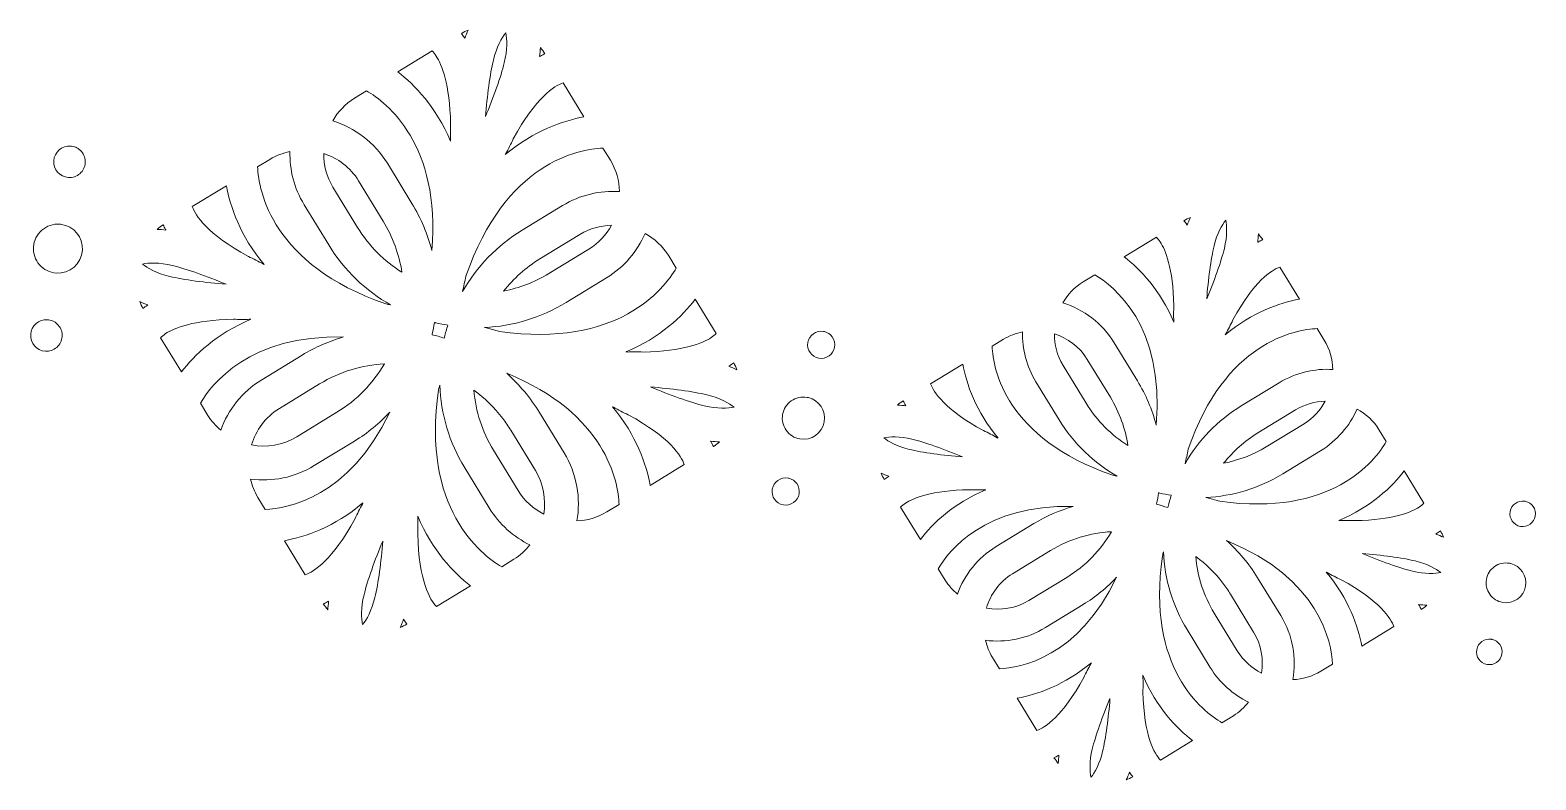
# Model space of a CAD drawing. Header units: millimetres. Extents: x 24 to 984, y -529 to -8.
# Drawn here: x 418.68 to 455.05, y -422.07 to -403.96 of the extents above; entities that cross this region are included whole.
import ezdxf

# ---------------------------------------------------------------- set-up
doc = ezdxf.new("R2010")
doc.units = ezdxf.units.MM
doc.header["$MEASUREMENT"] = 0
doc.layers.add('腰帶', color=7, linetype='Continuous', lineweight=0)

msp = doc.modelspace()

# ---------------------------------------------------------------- linework, layer by layer
at = {"layer": '腰帶', "color": 84, "lineweight": 20, "true_color": 0x2caa00}
for points, knots in [([(429.261, -403.959), (429.232, -404.023), (429.204, -404.089), (429.179, -404.158), (429.175, -404.152), (429.172, -404.146), (429.168, -404.14), (429.144, -404.103), (429.119, -404.072), (429.095, -404.04), (429.149, -404.01), (429.204, -403.982), (429.261, -403.959)], [0, 0, 0, 0, 1, 1, 1, 2, 2, 2, 3, 3, 3, 4, 4, 4, 4]), ([(429.869, -404.687), (429.946, -404.367), (430.073, -404.143), (430.167, -404.029), (430.199, -404.174), (430.21, -404.431), (430.132, -404.751), (430.052, -405.081), (429.867, -405.601), (429.679, -406.046), (429.716, -405.564), (429.789, -405.017), (429.869, -404.687)], [0, 0, 0, 0, 1, 1, 1, 2, 2, 2, 3, 3, 3, 4, 4, 4, 4]), ([(428.389, -404.461), (428.419, -404.494), (428.453, -404.534), (428.487, -404.585), (428.62, -404.789), (428.814, -405.253), (428.835, -406.223), (428.829, -406.354), (428.829, -406.483), (428.834, -406.608), (428.833, -406.62), (428.833, -406.632), (428.833, -406.645), (428.484, -405.813), (427.966, -405.281), (427.56, -404.967), (427.56, -404.967), (428.389, -404.461), (428.389, -404.461)], [0, 0, 0, 0, 1, 1, 1, 2, 2, 2, 3, 3, 3, 4, 4, 4, 5, 5, 5, 6, 6, 6, 6]), ([(431.005, -404.381), (431.046, -404.427), (431.081, -404.478), (431.116, -404.529), (431.08, -404.546), (431.044, -404.563), (431.005, -404.585), (430.999, -404.588), (430.993, -404.592), (430.987, -404.596), (430.997, -404.522), (431.002, -404.451), (431.005, -404.381)], [0, 0, 0, 0, 1, 1, 1, 2, 2, 2, 3, 3, 3, 4, 4, 4, 4]), ([(431.555, -405.232), (431.555, -405.232), (432.057, -406.055), (432.057, -406.055), (431.552, -406.149), (430.848, -406.386), (430.157, -406.967), (430.161, -406.958), (430.165, -406.95), (430.169, -406.941), (430.233, -406.83), (430.293, -406.71), (430.351, -406.587), (430.897, -405.582), (431.345, -405.306), (431.555, -405.232)], [0, 0, 0, 0, 1, 1, 1, 2, 2, 2, 3, 3, 3, 4, 4, 4, 5, 5, 5, 5]), ([(427.309, -407.177), (426.996, -406.665), (426.519, -406.316), (425.987, -406.15), (426.113, -405.935), (426.286, -405.744), (426.512, -405.606), (426.512, -405.606), (426.806, -405.427), (426.806, -405.427), (427.285, -405.707), (428.605, -406.724), (428.382, -409.286), (428.281, -408.89), (428.12, -408.507), (427.902, -408.149), (427.902, -408.149), (427.309, -407.177), (427.309, -407.177)], [0, 0, 0, 0, 1, 1, 1, 2, 2, 2, 3, 3, 3, 4, 4, 4, 5, 5, 5, 6, 6, 6, 6]), ([(419.879, -407.428), (419.803, -407.495), (419.705, -407.528), (419.604, -407.521), (419.389, -407.505), (419.235, -407.325), (419.249, -407.116), (419.263, -406.906), (419.445, -406.747), (419.655, -406.761), (419.663, -406.762), (419.671, -406.763), (419.68, -406.764), (419.772, -406.776), (419.854, -406.82), (419.916, -406.891), (419.983, -406.967), (420.015, -407.065), (420.009, -407.167), (420.002, -407.268), (419.956, -407.361), (419.879, -407.428)], [0, 0, 0, 0, 1, 1, 1, 2, 2, 2, 3, 3, 3, 4, 4, 4, 5, 5, 5, 6, 6, 6, 7, 7, 7, 7]), ([(427.271, -410.573), (424.517, -409.624), (424.199, -407.847), (424.172, -407.261), (424.172, -407.261), (424.467, -407.082), (424.467, -407.082), (424.621, -406.988), (424.786, -406.93), (424.954, -406.894), (424.945, -407.332), (425.054, -407.777), (425.298, -408.177), (425.298, -408.177), (425.891, -409.149), (425.891, -409.149), (426.272, -409.772), (426.791, -410.26), (427.386, -410.598), (427.347, -410.589), (427.309, -410.581), (427.271, -410.573)], [0, 0, 0, 0, 1, 1, 1, 2, 2, 2, 3, 3, 3, 4, 4, 4, 5, 5, 5, 6, 6, 6, 7, 7, 7, 7]), ([(426.614, -407.601), (426.614, -407.601), (427.207, -408.573), (427.207, -408.573), (427.441, -408.957), (427.593, -409.376), (427.659, -409.809), (427.235, -409.542), (426.864, -409.18), (426.586, -408.725), (426.586, -408.725), (425.993, -407.753), (425.993, -407.753), (425.838, -407.499), (425.77, -407.218), (425.77, -406.94), (426.109, -407.052), (426.414, -407.273), (426.614, -407.601)], [0, 0, 0, 0, 1, 1, 1, 2, 2, 2, 3, 3, 3, 4, 4, 4, 5, 5, 5, 6, 6, 6, 6]), ([(432.697, -407.103), (432.841, -407.339), (432.908, -407.6), (432.917, -407.859), (432.448, -407.83), (431.967, -407.938), (431.537, -408.2), (431.537, -408.2), (430.565, -408.793), (430.565, -408.793), (429.958, -409.164), (429.468, -409.675), (429.123, -410.278), (429.152, -410.152), (429.179, -410.029), (429.205, -409.907), (430.154, -407.153), (431.931, -406.835), (432.517, -406.808), (432.517, -406.808), (432.697, -407.103), (432.697, -407.103)], [0, 0, 0, 0, 1, 1, 1, 2, 2, 2, 3, 3, 3, 4, 4, 4, 5, 5, 5, 6, 6, 6, 7, 7, 7, 7]), ([(423.42, -407.721), (423.514, -408.227), (423.75, -408.93), (424.331, -409.622), (424.322, -409.617), (424.315, -409.613), (424.306, -409.609), (424.194, -409.546), (424.075, -409.485), (423.951, -409.428), (422.946, -408.881), (422.671, -408.433), (422.596, -408.223), (422.596, -408.223), (423.42, -407.721), (423.42, -407.721)], [0, 0, 0, 0, 1, 1, 1, 2, 2, 2, 3, 3, 3, 4, 4, 4, 5, 5, 5, 5]), ([(446.708, -408.487), (446.68, -408.547), (446.654, -408.609), (446.63, -408.674), (446.627, -408.669), (446.624, -408.663), (446.621, -408.657), (446.598, -408.622), (446.575, -408.593), (446.551, -408.563), (446.603, -408.535), (446.654, -408.508), (446.708, -408.487)], [0, 0, 0, 0, 1, 1, 1, 2, 2, 2, 3, 3, 3, 4, 4, 4, 4]), ([(419.31, -409.83), (419.153, -409.82), (419.008, -409.747), (418.904, -409.628), (418.8, -409.509), (418.748, -409.357), (418.759, -409.199), (418.77, -409.041), (418.841, -408.897), (418.96, -408.793), (419.079, -408.689), (419.232, -408.637), (419.39, -408.648), (419.403, -408.649), (419.415, -408.65), (419.428, -408.652), (419.735, -408.692), (419.962, -408.965), (419.941, -409.278), (419.919, -409.604), (419.636, -409.852), (419.31, -409.83)], [0, 0, 0, 0, 1, 1, 1, 2, 2, 2, 3, 3, 3, 4, 4, 4, 5, 5, 5, 6, 6, 6, 7, 7, 7, 7]), ([(421.893, -408.662), (421.911, -408.699), (421.927, -408.735), (421.949, -408.773), (421.952, -408.779), (421.957, -408.785), (421.96, -408.791), (421.887, -408.782), (421.816, -408.776), (421.747, -408.773), (421.792, -408.733), (421.842, -408.697), (421.893, -408.662)], [0, 0, 0, 0, 1, 1, 1, 2, 2, 2, 3, 3, 3, 4, 4, 4, 4]), ([(433.536, -408.873), (433.762, -409), (433.963, -409.178), (434.108, -409.415), (434.108, -409.415), (434.287, -409.708), (434.287, -409.708), (433.992, -410.212), (432.883, -411.648), (430.014, -411.237), (429.897, -411.205), (429.778, -411.174), (429.657, -411.143), (430.334, -411.111), (431.012, -410.915), (431.63, -410.537), (431.63, -410.537), (432.601, -409.944), (432.601, -409.944), (433.031, -409.682), (433.347, -409.303), (433.536, -408.873)], [0, 0, 0, 0, 1, 1, 1, 2, 2, 2, 3, 3, 3, 4, 4, 4, 5, 5, 5, 6, 6, 6, 7, 7, 7, 7]), ([(430.114, -410.265), (430.356, -409.961), (430.649, -409.696), (430.989, -409.488), (430.989, -409.488), (431.961, -408.895), (431.961, -408.895), (432.198, -408.75), (432.46, -408.683), (432.72, -408.675), (432.594, -408.902), (432.415, -409.104), (432.177, -409.25), (432.177, -409.25), (431.206, -409.843), (431.206, -409.843), (430.86, -410.054), (430.49, -410.19), (430.114, -410.265)], [0, 0, 0, 0, 1, 1, 1, 2, 2, 2, 3, 3, 3, 4, 4, 4, 5, 5, 5, 6, 6, 6, 6]), ([(447.28, -409.172), (447.353, -408.871), (447.472, -408.66), (447.561, -408.553), (447.591, -408.689), (447.601, -408.931), (447.528, -409.232), (447.453, -409.543), (447.279, -410.032), (447.102, -410.452), (447.136, -409.998), (447.205, -409.483), (447.28, -409.172)], [0, 0, 0, 0, 1, 1, 1, 2, 2, 2, 3, 3, 3, 4, 4, 4, 4]), ([(445.887, -408.959), (445.915, -408.99), (445.947, -409.028), (445.979, -409.076), (446.104, -409.268), (446.287, -409.705), (446.307, -410.618), (446.302, -410.742), (446.301, -410.863), (446.306, -410.98), (446.305, -410.992), (446.305, -411.003), (446.305, -411.015), (445.976, -410.232), (445.489, -409.732), (445.106, -409.436), (445.106, -409.436), (445.887, -408.959), (445.887, -408.959)], [0, 0, 0, 0, 1, 1, 1, 2, 2, 2, 3, 3, 3, 4, 4, 4, 5, 5, 5, 6, 6, 6, 6]), ([(448.35, -408.884), (448.388, -408.928), (448.422, -408.975), (448.455, -409.023), (448.42, -409.04), (448.386, -409.055), (448.35, -409.076), (448.344, -409.079), (448.339, -409.083), (448.333, -409.086), (448.342, -409.017), (448.347, -408.95), (448.35, -408.884)], [0, 0, 0, 0, 1, 1, 1, 2, 2, 2, 3, 3, 3, 4, 4, 4, 4]), ([(422.115, -409.646), (422.445, -409.726), (422.965, -409.911), (423.411, -410.099), (422.928, -410.063), (422.381, -409.99), (422.051, -409.91), (421.732, -409.833), (421.507, -409.706), (421.393, -409.611), (421.538, -409.579), (421.796, -409.569), (422.115, -409.646)], [0, 0, 0, 0, 1, 1, 1, 2, 2, 2, 3, 3, 3, 4, 4, 4, 4]), ([(444.87, -411.517), (444.576, -411.034), (444.127, -410.705), (443.626, -410.549), (443.744, -410.347), (443.907, -410.168), (444.12, -410.037), (444.12, -410.037), (444.396, -409.869), (444.396, -409.869), (444.848, -410.133), (446.09, -411.089), (445.881, -413.502), (445.785, -413.129), (445.634, -412.768), (445.428, -412.431), (445.428, -412.431), (444.87, -411.517), (444.87, -411.517)], [0, 0, 0, 0, 1, 1, 1, 2, 2, 2, 3, 3, 3, 4, 4, 4, 5, 5, 5, 6, 6, 6, 6]), ([(448.868, -409.685), (448.868, -409.685), (449.341, -410.46), (449.341, -410.46), (448.865, -410.549), (448.202, -410.772), (447.551, -411.318), (447.555, -411.31), (447.559, -411.303), (447.563, -411.295), (447.623, -411.189), (447.68, -411.077), (447.734, -410.961), (448.248, -410.015), (448.67, -409.755), (448.868, -409.685)], [0, 0, 0, 0, 1, 1, 1, 2, 2, 2, 3, 3, 3, 4, 4, 4, 5, 5, 5, 5]), ([(421.505, -410.61), (421.467, -410.634), (421.437, -410.659), (421.404, -410.684), (421.375, -410.629), (421.347, -410.574), (421.325, -410.518), (421.388, -410.547), (421.453, -410.575), (421.523, -410.6), (421.517, -410.603), (421.51, -410.606), (421.505, -410.61)], [0, 0, 0, 0, 1, 1, 1, 2, 2, 2, 3, 3, 3, 4, 4, 4, 4]), ([(434.747, -410.462), (434.747, -410.462), (435.253, -411.291), (435.253, -411.291), (435.22, -411.321), (435.18, -411.355), (435.129, -411.389), (434.925, -411.522), (434.461, -411.716), (433.491, -411.737), (433.36, -411.731), (433.23, -411.731), (433.106, -411.736), (433.094, -411.735), (433.082, -411.735), (433.069, -411.735), (433.901, -411.386), (434.432, -410.868), (434.747, -410.462)], [0, 0, 0, 0, 1, 1, 1, 2, 2, 2, 3, 3, 3, 4, 4, 4, 5, 5, 5, 6, 6, 6, 6]), ([(419.321, -411.623), (419.245, -411.69), (419.147, -411.723), (419.046, -411.716), (418.831, -411.703), (418.677, -411.52), (418.691, -411.311), (418.705, -411.101), (418.887, -410.943), (419.097, -410.957), (419.105, -410.957), (419.113, -410.958), (419.122, -410.959), (419.214, -410.971), (419.296, -411.016), (419.357, -411.086), (419.425, -411.163), (419.458, -411.26), (419.451, -411.362), (419.444, -411.463), (419.398, -411.556), (419.321, -411.623)], [0, 0, 0, 0, 1, 1, 1, 2, 2, 2, 3, 3, 3, 4, 4, 4, 5, 5, 5, 6, 6, 6, 7, 7, 7, 7]), ([(422.331, -412.218), (422.331, -412.218), (421.825, -411.39), (421.825, -411.39), (421.858, -411.36), (421.898, -411.325), (421.95, -411.292), (422.154, -411.159), (422.617, -410.964), (423.588, -410.944), (423.719, -410.949), (423.848, -410.95), (423.972, -410.945), (423.984, -410.945), (423.997, -410.945), (424.009, -410.946), (423.178, -411.295), (422.646, -411.812), (422.331, -412.218)], [0, 0, 0, 0, 1, 1, 1, 2, 2, 2, 3, 3, 3, 4, 4, 4, 5, 5, 5, 6, 6, 6, 6]), ([(428.771, -411.087), (428.741, -411.183), (428.71, -411.278), (428.687, -411.376), (428.685, -411.384), (428.684, -411.393), (428.682, -411.401), (428.585, -411.371), (428.487, -411.34), (428.388, -411.317), (428.389, -411.313), (428.391, -411.309), (428.392, -411.305), (428.414, -411.211), (428.43, -411.116), (428.446, -411.022), (428.455, -411.024), (428.464, -411.028), (428.473, -411.03), (428.572, -411.054), (428.672, -411.071), (428.771, -411.087)], [0, 0, 0, 0, 1, 1, 1, 2, 2, 2, 3, 3, 3, 4, 4, 4, 5, 5, 5, 6, 6, 6, 7, 7, 7, 7]), ([(423.282, -413.623), (423.164, -413.521), (423.056, -413.406), (422.97, -413.266), (422.97, -413.266), (422.791, -412.973), (422.791, -412.973), (423.057, -412.519), (423.981, -411.312), (426.252, -411.373), (425.906, -411.473), (425.568, -411.616), (425.247, -411.812), (425.247, -411.812), (424.275, -412.405), (424.275, -412.405), (423.796, -412.697), (423.459, -413.133), (423.282, -413.623)], [0, 0, 0, 0, 1, 1, 1, 2, 2, 2, 3, 3, 3, 4, 4, 4, 5, 5, 5, 6, 6, 6, 6]), ([(437.977, -411.83), (437.905, -411.88), (437.818, -411.9), (437.732, -411.885), (437.549, -411.852), (437.434, -411.684), (437.465, -411.506), (437.496, -411.327), (437.666, -411.208), (437.844, -411.239), (437.851, -411.24), (437.858, -411.241), (437.866, -411.243), (437.943, -411.262), (438.01, -411.308), (438.056, -411.373), (438.106, -411.445), (438.126, -411.532), (438.111, -411.618), (438.096, -411.704), (438.048, -411.78), (437.977, -411.83)], [0, 0, 0, 0, 1, 1, 1, 2, 2, 2, 3, 3, 3, 4, 4, 4, 5, 5, 5, 6, 6, 6, 7, 7, 7, 7]), ([(444.834, -414.714), (442.242, -413.82), (441.942, -412.148), (441.917, -411.596), (441.917, -411.596), (442.194, -411.427), (442.194, -411.427), (442.34, -411.338), (442.495, -411.284), (442.653, -411.25), (442.644, -411.662), (442.747, -412.081), (442.977, -412.458), (442.977, -412.458), (443.535, -413.373), (443.535, -413.373), (443.894, -413.96), (444.383, -414.418), (444.942, -414.737), (444.906, -414.729), (444.87, -414.722), (444.834, -414.714)], [0, 0, 0, 0, 1, 1, 1, 2, 2, 2, 3, 3, 3, 4, 4, 4, 5, 5, 5, 6, 6, 6, 7, 7, 7, 7]), ([(444.216, -411.916), (444.216, -411.916), (444.774, -412.83), (444.774, -412.83), (444.995, -413.192), (445.137, -413.587), (445.199, -413.995), (444.801, -413.743), (444.451, -413.402), (444.19, -412.974), (444.19, -412.974), (443.631, -412.059), (443.631, -412.059), (443.485, -411.82), (443.421, -411.555), (443.421, -411.293), (443.74, -411.399), (444.027, -411.607), (444.216, -411.916)], [0, 0, 0, 0, 1, 1, 1, 2, 2, 2, 3, 3, 3, 4, 4, 4, 5, 5, 5, 6, 6, 6, 6]), ([(449.943, -411.446), (450.079, -411.669), (450.141, -411.914), (450.15, -412.158), (449.709, -412.131), (449.256, -412.232), (448.851, -412.48), (448.851, -412.48), (447.936, -413.038), (447.936, -413.038), (447.364, -413.387), (446.902, -413.868), (446.578, -414.436), (446.605, -414.318), (446.631, -414.202), (446.655, -414.086), (447.549, -411.493), (449.222, -411.194), (449.773, -411.169), (449.773, -411.169), (449.943, -411.446), (449.943, -411.446)], [0, 0, 0, 0, 1, 1, 1, 2, 2, 2, 3, 3, 3, 4, 4, 4, 5, 5, 5, 6, 6, 6, 7, 7, 7, 7]), ([(427.236, -412.021), (426.96, -412.497), (426.57, -412.899), (426.089, -413.192), (426.089, -413.192), (425.117, -413.785), (425.117, -413.785), (424.777, -413.993), (424.389, -414.049), (424.025, -413.982), (424.132, -413.627), (424.359, -413.308), (424.699, -413.1), (424.699, -413.1), (425.671, -412.507), (425.671, -412.507), (426.161, -412.208), (426.699, -412.05), (427.236, -412.021)], [0, 0, 0, 0, 1, 1, 1, 2, 2, 2, 3, 3, 3, 4, 4, 4, 5, 5, 5, 6, 6, 6, 6]), ([(435.556, -412.081), (435.561, -412.077), (435.568, -412.074), (435.574, -412.07), (435.611, -412.046), (435.642, -412.021), (435.674, -411.997), (435.704, -412.051), (435.731, -412.106), (435.754, -412.163), (435.69, -412.134), (435.625, -412.106), (435.556, -412.081)], [0, 0, 0, 0, 1, 1, 1, 2, 2, 2, 3, 3, 3, 4, 4, 4, 4]), ([(441.208, -412.028), (441.297, -412.504), (441.52, -413.167), (442.067, -413.818), (442.058, -413.814), (442.051, -413.81), (442.043, -413.806), (441.937, -413.746), (441.825, -413.689), (441.709, -413.635), (440.763, -413.121), (440.503, -412.699), (440.433, -412.501), (440.433, -412.501), (441.208, -412.028), (441.208, -412.028)], [0, 0, 0, 0, 1, 1, 1, 2, 2, 2, 3, 3, 3, 4, 4, 4, 5, 5, 5, 5]), ([(432.611, -415.599), (432.384, -415.737), (432.136, -415.804), (431.887, -415.818), (431.983, -415.269), (431.891, -414.684), (431.578, -414.172), (431.578, -414.172), (430.985, -413.201), (430.985, -413.201), (430.763, -412.837), (430.493, -412.519), (430.19, -412.251), (432.591, -413.226), (432.88, -414.861), (432.906, -415.419), (432.906, -415.419), (432.611, -415.599), (432.611, -415.599)], [0, 0, 0, 0, 1, 1, 1, 2, 2, 2, 3, 3, 3, 4, 4, 4, 5, 5, 5, 6, 6, 6, 6]), ([(430.364, -416.743), (430.364, -416.743), (430.07, -416.923), (430.07, -416.923), (429.566, -416.628), (428.131, -415.518), (428.541, -412.65), (428.552, -412.611), (428.563, -412.573), (428.573, -412.534), (428.6, -413.235), (428.803, -413.919), (429.176, -414.532), (429.176, -414.532), (429.769, -415.503), (429.769, -415.503), (430.014, -415.904), (430.36, -416.204), (430.753, -416.396), (430.644, -416.529), (430.518, -416.649), (430.364, -416.743)], [0, 0, 0, 0, 1, 1, 1, 2, 2, 2, 3, 3, 3, 4, 4, 4, 5, 5, 5, 6, 6, 6, 7, 7, 7, 7]), ([(431.086, -415.65), (430.838, -415.523), (430.619, -415.333), (430.464, -415.079), (430.464, -415.079), (429.871, -414.107), (429.871, -414.107), (429.599, -413.661), (429.442, -413.167), (429.397, -412.658), (429.658, -412.847), (429.895, -413.075), (430.097, -413.341), (430.165, -413.431), (430.23, -413.526), (430.29, -413.625), (430.29, -413.625), (430.883, -414.596), (430.883, -414.596), (431.083, -414.924), (431.141, -415.297), (431.086, -415.65)], [0, 0, 0, 0, 1, 1, 1, 2, 2, 2, 3, 3, 3, 4, 4, 4, 5, 5, 5, 6, 6, 6, 7, 7, 7, 7]), ([(434.963, -413.035), (434.633, -412.955), (434.113, -412.769), (433.668, -412.581), (434.15, -412.618), (434.697, -412.691), (435.027, -412.771), (435.347, -412.848), (435.571, -412.975), (435.685, -413.069), (435.54, -413.102), (435.283, -413.112), (434.963, -413.035)], [0, 0, 0, 0, 1, 1, 1, 2, 2, 2, 3, 3, 3, 4, 4, 4, 4]), ([(437.862, -413.421), (437.814, -413.698), (437.549, -413.884), (437.272, -413.836), (437.138, -413.814), (437.02, -413.738), (436.942, -413.627), (436.863, -413.515), (436.833, -413.38), (436.857, -413.246), (436.88, -413.111), (436.954, -412.994), (437.066, -412.916), (437.177, -412.838), (437.312, -412.807), (437.447, -412.831), (437.458, -412.833), (437.469, -412.835), (437.479, -412.838), (437.738, -412.9), (437.908, -413.155), (437.862, -413.421)], [0, 0, 0, 0, 1, 1, 1, 2, 2, 2, 3, 3, 3, 4, 4, 4, 5, 5, 5, 6, 6, 6, 7, 7, 7, 7]), ([(424.359, -415.541), (424.359, -415.541), (424.179, -415.247), (424.179, -415.247), (424.094, -415.107), (424.041, -414.958), (424.004, -414.807), (424.521, -414.873), (425.063, -414.772), (425.542, -414.48), (425.542, -414.48), (426.513, -413.887), (426.513, -413.887), (426.832, -413.692), (427.116, -413.456), (427.367, -413.191), (426.382, -415.257), (424.887, -415.517), (424.359, -415.541)], [0, 0, 0, 0, 1, 1, 1, 2, 2, 2, 3, 3, 3, 4, 4, 4, 5, 5, 5, 6, 6, 6, 6]), ([(433.659, -414.96), (433.565, -414.454), (433.328, -413.75), (432.747, -413.059), (432.756, -413.063), (432.764, -413.067), (432.772, -413.071), (432.884, -413.135), (433.004, -413.196), (433.127, -413.253), (434.132, -413.799), (434.408, -414.247), (434.482, -414.457), (434.482, -414.457), (433.659, -414.96), (433.659, -414.96)], [0, 0, 0, 0, 1, 1, 1, 2, 2, 2, 3, 3, 3, 4, 4, 4, 5, 5, 5, 5]), ([(439.772, -412.914), (439.788, -412.949), (439.803, -412.983), (439.824, -413.019), (439.827, -413.025), (439.831, -413.03), (439.834, -413.036), (439.766, -413.027), (439.699, -413.022), (439.633, -413.019), (439.676, -412.982), (439.723, -412.947), (439.772, -412.914)], [0, 0, 0, 0, 1, 1, 1, 2, 2, 2, 3, 3, 3, 4, 4, 4, 4]), ([(450.733, -413.113), (450.946, -413.233), (451.135, -413.4), (451.271, -413.623), (451.271, -413.623), (451.44, -413.899), (451.44, -413.899), (451.162, -414.374), (450.118, -415.725), (447.417, -415.339), (447.306, -415.309), (447.195, -415.279), (447.081, -415.25), (447.718, -415.22), (448.356, -415.035), (448.938, -414.68), (448.938, -414.68), (449.853, -414.122), (449.853, -414.122), (450.258, -413.875), (450.555, -413.518), (450.733, -413.113)], [0, 0, 0, 0, 1, 1, 1, 2, 2, 2, 3, 3, 3, 4, 4, 4, 5, 5, 5, 6, 6, 6, 7, 7, 7, 7]), ([(447.511, -414.424), (447.739, -414.137), (448.014, -413.888), (448.335, -413.692), (448.335, -413.692), (449.25, -413.134), (449.25, -413.134), (449.474, -412.997), (449.72, -412.935), (449.965, -412.926), (449.846, -413.141), (449.677, -413.331), (449.453, -413.468), (449.453, -413.468), (448.539, -414.026), (448.539, -414.026), (448.213, -414.225), (447.865, -414.354), (447.511, -414.424)], [0, 0, 0, 0, 1, 1, 1, 2, 2, 2, 3, 3, 3, 4, 4, 4, 5, 5, 5, 6, 6, 6, 6]), ([(435.185, -414.018), (435.167, -413.982), (435.151, -413.946), (435.129, -413.907), (435.126, -413.901), (435.121, -413.896), (435.118, -413.89), (435.191, -413.899), (435.262, -413.904), (435.331, -413.907), (435.286, -413.947), (435.236, -413.983), (435.185, -414.018)], [0, 0, 0, 0, 1, 1, 1, 2, 2, 2, 3, 3, 3, 4, 4, 4, 4]), ([(439.98, -413.841), (440.291, -413.916), (440.78, -414.091), (441.2, -414.268), (440.746, -414.233), (440.231, -414.165), (439.92, -414.089), (439.619, -414.017), (439.408, -413.897), (439.301, -413.808), (439.437, -413.778), (439.679, -413.768), (439.98, -413.841)], [0, 0, 0, 0, 1, 1, 1, 2, 2, 2, 3, 3, 3, 4, 4, 4, 4]), ([(439.405, -414.749), (439.37, -414.771), (439.341, -414.795), (439.311, -414.818), (439.283, -414.767), (439.257, -414.715), (439.236, -414.662), (439.296, -414.689), (439.357, -414.715), (439.422, -414.739), (439.417, -414.742), (439.411, -414.745), (439.405, -414.749)], [0, 0, 0, 0, 1, 1, 1, 2, 2, 2, 3, 3, 3, 4, 4, 4, 4]), ([(451.873, -414.609), (451.873, -414.609), (452.349, -415.389), (452.349, -415.389), (452.319, -415.418), (452.281, -415.45), (452.232, -415.482), (452.04, -415.607), (451.603, -415.79), (450.69, -415.809), (450.567, -415.804), (450.445, -415.804), (450.328, -415.808), (450.316, -415.808), (450.305, -415.808), (450.293, -415.808), (451.076, -415.479), (451.577, -414.992), (451.873, -414.609)], [0, 0, 0, 0, 1, 1, 1, 2, 2, 2, 3, 3, 3, 4, 4, 4, 5, 5, 5, 6, 6, 6, 6]), ([(437.119, -415.373), (437.047, -415.423), (436.961, -415.443), (436.874, -415.428), (436.691, -415.397), (436.577, -415.227), (436.608, -415.049), (436.639, -414.87), (436.809, -414.751), (436.987, -414.782), (436.994, -414.783), (437.001, -414.784), (437.008, -414.786), (437.086, -414.805), (437.153, -414.851), (437.199, -414.916), (437.249, -414.988), (437.268, -415.075), (437.254, -415.161), (437.238, -415.247), (437.191, -415.322), (437.119, -415.373)], [0, 0, 0, 0, 1, 1, 1, 2, 2, 2, 3, 3, 3, 4, 4, 4, 5, 5, 5, 6, 6, 6, 7, 7, 7, 7]), ([(425.321, -417.118), (425.321, -417.118), (424.819, -416.294), (424.819, -416.294), (425.324, -416.2), (426.028, -415.964), (426.719, -415.383), (426.715, -415.392), (426.711, -415.399), (426.707, -415.408), (426.643, -415.52), (426.583, -415.639), (426.526, -415.762), (425.979, -416.767), (425.531, -417.043), (425.321, -417.118)], [0, 0, 0, 0, 1, 1, 1, 2, 2, 2, 3, 3, 3, 4, 4, 4, 5, 5, 5, 5]), ([(440.184, -416.263), (440.184, -416.263), (439.707, -415.483), (439.707, -415.483), (439.738, -415.454), (439.776, -415.422), (439.825, -415.39), (440.016, -415.265), (440.453, -415.082), (441.367, -415.063), (441.49, -415.068), (441.612, -415.068), (441.729, -415.064), (441.74, -415.064), (441.752, -415.064), (441.763, -415.065), (440.981, -415.393), (440.48, -415.88), (440.184, -416.263)], [0, 0, 0, 0, 1, 1, 1, 2, 2, 2, 3, 3, 3, 4, 4, 4, 5, 5, 5, 6, 6, 6, 6]), ([(441.078, -417.585), (440.968, -417.489), (440.866, -417.38), (440.785, -417.249), (440.785, -417.249), (440.617, -416.973), (440.617, -416.973), (440.867, -416.546), (441.737, -415.409), (443.875, -415.466), (443.55, -415.561), (443.231, -415.696), (442.929, -415.88), (442.929, -415.88), (442.014, -416.438), (442.014, -416.438), (441.563, -416.714), (441.246, -417.124), (441.078, -417.585)], [0, 0, 0, 0, 1, 1, 1, 2, 2, 2, 3, 3, 3, 4, 4, 4, 5, 5, 5, 6, 6, 6, 6]), ([(446.247, -415.198), (446.219, -415.287), (446.19, -415.377), (446.167, -415.47), (446.165, -415.478), (446.164, -415.486), (446.163, -415.494), (446.071, -415.465), (445.979, -415.436), (445.886, -415.414), (445.887, -415.41), (445.889, -415.406), (445.889, -415.402), (445.911, -415.314), (445.925, -415.225), (445.94, -415.136), (445.949, -415.138), (445.958, -415.142), (445.966, -415.144), (446.059, -415.166), (446.153, -415.182), (446.247, -415.198)], [0, 0, 0, 0, 1, 1, 1, 2, 2, 2, 3, 3, 3, 4, 4, 4, 5, 5, 5, 6, 6, 6, 7, 7, 7, 7]), ([(454.913, -415.897), (454.846, -415.945), (454.764, -415.963), (454.683, -415.949), (454.511, -415.917), (454.403, -415.759), (454.432, -415.592), (454.461, -415.424), (454.621, -415.311), (454.789, -415.34), (454.796, -415.342), (454.802, -415.343), (454.809, -415.345), (454.882, -415.362), (454.945, -415.405), (454.988, -415.467), (455.036, -415.535), (455.054, -415.616), (455.04, -415.698), (455.026, -415.779), (454.981, -415.85), (454.913, -415.897)], [0, 0, 0, 0, 1, 1, 1, 2, 2, 2, 3, 3, 3, 4, 4, 4, 5, 5, 5, 6, 6, 6, 7, 7, 7, 7]), ([(428.493, -417.885), (428.34, -417.723), (428.068, -417.273), (428.042, -416.129), (428.047, -415.993), (428.048, -415.86), (428.042, -415.731), (428.042, -415.722), (428.042, -415.713), (428.043, -415.703), (428.392, -416.536), (428.91, -417.068), (429.316, -417.383), (429.316, -417.383), (428.493, -417.885), (428.493, -417.885)], [0, 0, 0, 0, 1, 1, 1, 2, 2, 2, 3, 3, 3, 4, 4, 4, 5, 5, 5, 5]), ([(444.802, -416.077), (444.542, -416.525), (444.174, -416.904), (443.722, -417.18), (443.722, -417.18), (442.807, -417.738), (442.807, -417.738), (442.487, -417.934), (442.121, -417.986), (441.778, -417.923), (441.879, -417.589), (442.093, -417.288), (442.413, -417.093), (442.413, -417.093), (443.328, -416.534), (443.328, -416.534), (443.79, -416.253), (444.296, -416.104), (444.802, -416.077)], [0, 0, 0, 0, 1, 1, 1, 2, 2, 2, 3, 3, 3, 4, 4, 4, 5, 5, 5, 6, 6, 6, 6]), ([(452.634, -416.133), (452.64, -416.13), (452.646, -416.127), (452.651, -416.124), (452.686, -416.101), (452.715, -416.077), (452.746, -416.054), (452.774, -416.105), (452.8, -416.157), (452.821, -416.21), (452.761, -416.183), (452.7, -416.157), (452.634, -416.133)], [0, 0, 0, 0, 1, 1, 1, 2, 2, 2, 3, 3, 3, 4, 4, 4, 4]), ([(427.008, -417.663), (426.93, -417.982), (426.804, -418.206), (426.709, -418.321), (426.677, -418.176), (426.667, -417.918), (426.744, -417.599), (426.824, -417.269), (427.009, -416.749), (427.197, -416.303), (427.161, -416.786), (427.088, -417.333), (427.008, -417.663)], [0, 0, 0, 0, 1, 1, 1, 2, 2, 2, 3, 3, 3, 4, 4, 4, 4]), ([(449.862, -419.445), (449.649, -419.576), (449.415, -419.638), (449.181, -419.651), (449.271, -419.134), (449.184, -418.584), (448.89, -418.102), (448.89, -418.102), (448.331, -417.188), (448.331, -417.188), (448.122, -416.845), (447.868, -416.546), (447.582, -416.293), (449.843, -417.211), (450.116, -418.751), (450.14, -419.276), (450.14, -419.276), (449.862, -419.445), (449.862, -419.445)], [0, 0, 0, 0, 1, 1, 1, 2, 2, 2, 3, 3, 3, 4, 4, 4, 5, 5, 5, 6, 6, 6, 6]), ([(447.746, -420.523), (447.746, -420.523), (447.47, -420.692), (447.47, -420.692), (446.995, -420.414), (445.644, -419.37), (446.031, -416.669), (446.04, -416.632), (446.05, -416.597), (446.06, -416.56), (446.086, -417.219), (446.276, -417.864), (446.628, -418.441), (446.628, -418.441), (447.187, -419.356), (447.187, -419.356), (447.417, -419.733), (447.742, -420.015), (448.112, -420.196), (448.01, -420.321), (447.891, -420.434), (447.746, -420.523)], [0, 0, 0, 0, 1, 1, 1, 2, 2, 2, 3, 3, 3, 4, 4, 4, 5, 5, 5, 6, 6, 6, 7, 7, 7, 7]), ([(448.426, -419.493), (448.193, -419.374), (447.987, -419.196), (447.841, -418.956), (447.841, -418.956), (447.283, -418.041), (447.283, -418.041), (447.026, -417.621), (446.878, -417.155), (446.836, -416.677), (447.082, -416.854), (447.304, -417.069), (447.495, -417.32), (447.559, -417.405), (447.62, -417.494), (447.677, -417.587), (447.677, -417.587), (448.235, -418.502), (448.235, -418.502), (448.424, -418.81), (448.478, -419.161), (448.426, -419.493)], [0, 0, 0, 0, 1, 1, 1, 2, 2, 2, 3, 3, 3, 4, 4, 4, 5, 5, 5, 6, 6, 6, 7, 7, 7, 7]), ([(452.077, -417.031), (451.766, -416.956), (451.276, -416.781), (450.857, -416.604), (451.311, -416.639), (451.826, -416.708), (452.137, -416.783), (452.437, -416.856), (452.649, -416.975), (452.756, -417.064), (452.62, -417.094), (452.377, -417.104), (452.077, -417.031)], [0, 0, 0, 0, 1, 1, 1, 2, 2, 2, 3, 3, 3, 4, 4, 4, 4]), ([(454.25, -417.785), (454.124, -417.765), (454.013, -417.694), (453.94, -417.589), (453.866, -417.484), (453.837, -417.356), (453.859, -417.23), (453.881, -417.104), (453.951, -416.993), (454.056, -416.92), (454.161, -416.846), (454.288, -416.817), (454.415, -416.839), (454.425, -416.841), (454.435, -416.843), (454.445, -416.846), (454.689, -416.905), (454.849, -417.144), (454.805, -417.395), (454.76, -417.656), (454.511, -417.831), (454.25, -417.785)], [0, 0, 0, 0, 1, 1, 1, 2, 2, 2, 3, 3, 3, 4, 4, 4, 5, 5, 5, 6, 6, 6, 7, 7, 7, 7]), ([(442.093, -419.391), (442.093, -419.391), (441.924, -419.114), (441.924, -419.114), (441.843, -418.982), (441.793, -418.842), (441.758, -418.7), (442.245, -418.762), (442.756, -418.667), (443.206, -418.392), (443.206, -418.392), (444.121, -417.834), (444.121, -417.834), (444.421, -417.651), (444.689, -417.428), (444.925, -417.179), (443.997, -419.124), (442.59, -419.369), (442.093, -419.391)], [0, 0, 0, 0, 1, 1, 1, 2, 2, 2, 3, 3, 3, 4, 4, 4, 5, 5, 5, 6, 6, 6, 6]), ([(450.848, -418.844), (450.76, -418.368), (450.537, -417.705), (449.99, -417.054), (449.998, -417.058), (450.006, -417.062), (450.014, -417.066), (450.119, -417.126), (450.232, -417.183), (450.348, -417.237), (451.294, -417.751), (451.553, -418.173), (451.624, -418.37), (451.624, -418.37), (450.848, -418.844), (450.848, -418.844)], [0, 0, 0, 0, 1, 1, 1, 2, 2, 2, 3, 3, 3, 4, 4, 4, 5, 5, 5, 5]), ([(425.871, -417.967), (425.831, -417.921), (425.795, -417.872), (425.76, -417.821), (425.797, -417.804), (425.833, -417.787), (425.871, -417.765), (425.877, -417.762), (425.883, -417.757), (425.889, -417.754), (425.879, -417.827), (425.874, -417.897), (425.871, -417.967)], [0, 0, 0, 0, 1, 1, 1, 2, 2, 2, 3, 3, 3, 4, 4, 4, 4]), ([(452.285, -417.957), (452.269, -417.923), (452.253, -417.889), (452.233, -417.853), (452.23, -417.847), (452.225, -417.842), (452.222, -417.836), (452.291, -417.845), (452.358, -417.85), (452.423, -417.853), (452.38, -417.891), (452.333, -417.924), (452.285, -417.957)], [0, 0, 0, 0, 1, 1, 1, 2, 2, 2, 3, 3, 3, 4, 4, 4, 4]), ([(427.616, -418.389), (427.645, -418.326), (427.672, -418.261), (427.698, -418.191), (427.701, -418.197), (427.704, -418.204), (427.708, -418.209), (427.732, -418.246), (427.756, -418.278), (427.781, -418.31), (427.727, -418.339), (427.672, -418.367), (427.616, -418.389)], [0, 0, 0, 0, 1, 1, 1, 2, 2, 2, 3, 3, 3, 4, 4, 4, 4]), ([(454.106, -419.233), (454.039, -419.28), (453.957, -419.298), (453.876, -419.284), (453.704, -419.255), (453.596, -419.095), (453.625, -418.927), (453.654, -418.76), (453.814, -418.647), (453.982, -418.676), (453.989, -418.677), (453.995, -418.679), (454.002, -418.68), (454.075, -418.698), (454.138, -418.741), (454.181, -418.803), (454.229, -418.87), (454.247, -418.952), (454.233, -419.033), (454.219, -419.114), (454.174, -419.185), (454.106, -419.233)], [0, 0, 0, 0, 1, 1, 1, 2, 2, 2, 3, 3, 3, 4, 4, 4, 5, 5, 5, 6, 6, 6, 7, 7, 7, 7]), ([(442.999, -420.876), (442.999, -420.876), (442.526, -420.1), (442.526, -420.1), (443.002, -420.012), (443.664, -419.789), (444.315, -419.242), (444.311, -419.25), (444.307, -419.258), (444.303, -419.266), (444.243, -419.371), (444.186, -419.483), (444.133, -419.599), (443.618, -420.545), (443.196, -420.805), (442.999, -420.876)], [0, 0, 0, 0, 1, 1, 1, 2, 2, 2, 3, 3, 3, 4, 4, 4, 5, 5, 5, 5]), ([(445.985, -421.598), (445.841, -421.445), (445.585, -421.021), (445.56, -419.945), (445.565, -419.817), (445.566, -419.691), (445.56, -419.57), (445.561, -419.561), (445.561, -419.553), (445.561, -419.544), (445.89, -420.327), (446.377, -420.828), (446.76, -421.125), (446.76, -421.125), (445.985, -421.598), (445.985, -421.598)], [0, 0, 0, 0, 1, 1, 1, 2, 2, 2, 3, 3, 3, 4, 4, 4, 5, 5, 5, 5]), ([(444.586, -421.389), (444.514, -421.689), (444.394, -421.9), (444.305, -422.008), (444.275, -421.872), (444.265, -421.629), (444.338, -421.328), (444.413, -421.018), (444.588, -420.528), (444.765, -420.109), (444.73, -420.563), (444.662, -421.078), (444.586, -421.389)], [0, 0, 0, 0, 1, 1, 1, 2, 2, 2, 3, 3, 3, 4, 4, 4, 4]), ([(443.516, -421.675), (443.479, -421.632), (443.445, -421.585), (443.412, -421.537), (443.446, -421.521), (443.481, -421.505), (443.517, -421.485), (443.522, -421.482), (443.527, -421.477), (443.533, -421.474), (443.524, -421.543), (443.519, -421.609), (443.516, -421.675)], [0, 0, 0, 0, 1, 1, 1, 2, 2, 2, 3, 3, 3, 4, 4, 4, 4]), ([(445.159, -422.073), (445.186, -422.013), (445.212, -421.951), (445.236, -421.886), (445.239, -421.891), (445.242, -421.898), (445.246, -421.903), (445.268, -421.938), (445.291, -421.968), (445.315, -421.998), (445.263, -422.025), (445.212, -422.052), (445.159, -422.073)], [0, 0, 0, 0, 1, 1, 1, 2, 2, 2, 3, 3, 3, 4, 4, 4, 4])]:
    msp.add_open_spline(points, degree=3, knots=knots, dxfattribs=at)

doc.saveas('drawing.dxf')
